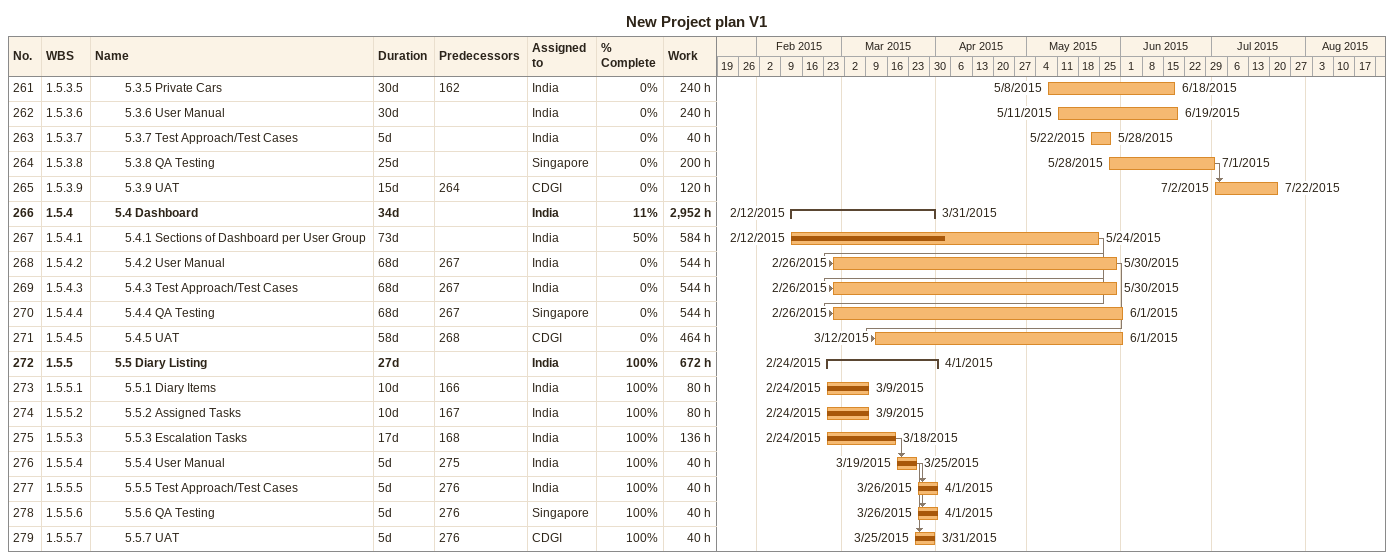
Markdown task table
New Project plan V1

| ID | WBS | Task | Duration | Start | Finish | Predecessors | Resources | % complete | Work (h) |
|---|---|---|---|---|---|---|---|---|---|
| 261 | 1.5.3.5 | 5.3.5 Private Cars | 30d | 2015-05-08 | 2015-06-18 | 162 | India | 0 | 240 |
| 262 | 1.5.3.6 | 5.3.6 User Manual | 30d | 2015-05-11 | 2015-06-19 |  | India | 0 | 240 |
| 263 | 1.5.3.7 | 5.3.7 Test Approach/Test Cases | 5d | 2015-05-22 | 2015-05-28 |  | India | 0 | 40 |
| 264 | 1.5.3.8 | 5.3.8 QA Testing | 25d | 2015-05-28 | 2015-07-01 |  | Singapore | 0 | 200 |
| 265 | 1.5.3.9 | 5.3.9 UAT | 15d | 2015-07-02 | 2015-07-22 | 264 | CDGI | 0 | 120 |
| 266 | 1.5.4 | **5.4 Dashboard** | 34d | 2015-02-12 | 2015-03-31 |  | India | 11 | 2952 |
| 267 | 1.5.4.1 | 5.4.1 Sections of Dashboard per User Group | 73d | 2015-02-12 | 2015-05-24 |  | India | 50 | 584 |
| 268 | 1.5.4.2 | 5.4.2 User Manual | 68d | 2015-02-26 | 2015-05-30 | 267 | India | 0 | 544 |
| 269 | 1.5.4.3 | 5.4.3 Test Approach/Test Cases | 68d | 2015-02-26 | 2015-05-30 | 267 | India | 0 | 544 |
| 270 | 1.5.4.4 | 5.4.4 QA Testing | 68d | 2015-02-26 | 2015-06-01 | 267 | Singapore | 0 | 544 |
| 271 | 1.5.4.5 | 5.4.5 UAT | 58d | 2015-03-12 | 2015-06-01 | 268 | CDGI | 0 | 464 |
| 272 | 1.5.5 | **5.5 Diary Listing** | 27d | 2015-02-24 | 2015-04-01 |  | India | 100 | 672 |
| 273 | 1.5.5.1 | 5.5.1 Diary Items | 10d | 2015-02-24 | 2015-03-09 | 166 | India | 100 | 80 |
| 274 | 1.5.5.2 | 5.5.2 Assigned Tasks | 10d | 2015-02-24 | 2015-03-09 | 167 | India | 100 | 80 |
| 275 | 1.5.5.3 | 5.5.3 Escalation Tasks | 17d | 2015-02-24 | 2015-03-18 | 168 | India | 100 | 136 |
| 276 | 1.5.5.4 | 5.5.4 User Manual | 5d | 2015-03-19 | 2015-03-25 | 275 | India | 100 | 40 |
| 277 | 1.5.5.5 | 5.5.5 Test Approach/Test Cases | 5d | 2015-03-26 | 2015-04-01 | 276 | India | 100 | 40 |
| 278 | 1.5.5.6 | 5.5.6 QA Testing | 5d | 2015-03-26 | 2015-04-01 | 276 | Singapore | 100 | 40 |
| 279 | 1.5.5.7 | 5.5.7 UAT | 5d | 2015-03-25 | 2015-03-31 | 276 | CDGI | 100 | 40 |
